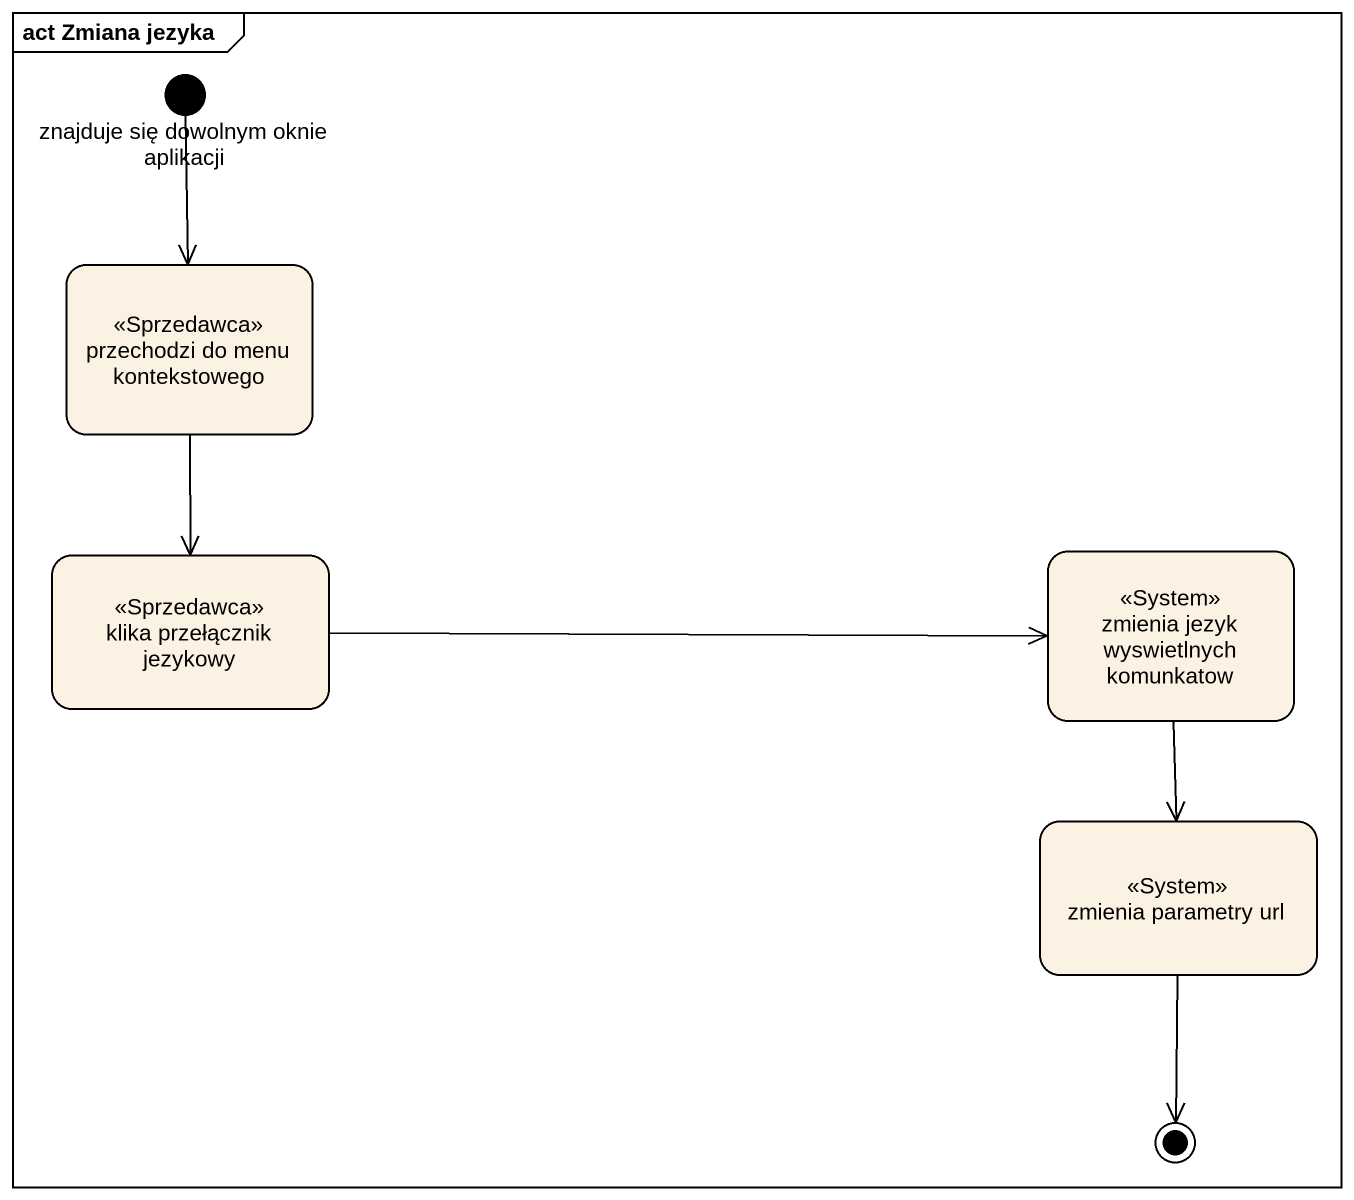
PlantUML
@startuml
mainframe act Zmiana jezyka
hide empty description
state "znajduje się dowolnym oknie aplikacji" as znajduje_się_dowolnym_oknie <<start>>
state "przechodzi do menu kontekstowego" as przechodzi_do_menu <<Sprzedawca>>
state "klika przełącznik jezykowy" as klika_przełącznik_jezykowy <<Sprzedawca>>
state "zmienia jezyk wyswietlnych komunkatow" as zmienia_jezyk_wyswietlnych <<System>>
state "zmienia parametry url" as zmienia_parametry_url <<System>>
znajduje_się_dowolnym_oknie --> przechodzi_do_menu
przechodzi_do_menu --> klika_przełącznik_jezykowy
klika_przełącznik_jezykowy -right-> zmienia_jezyk_wyswietlnych
zmienia_jezyk_wyswietlnych --> zmienia_parametry_url
zmienia_parametry_url --> [*]
@enduml
